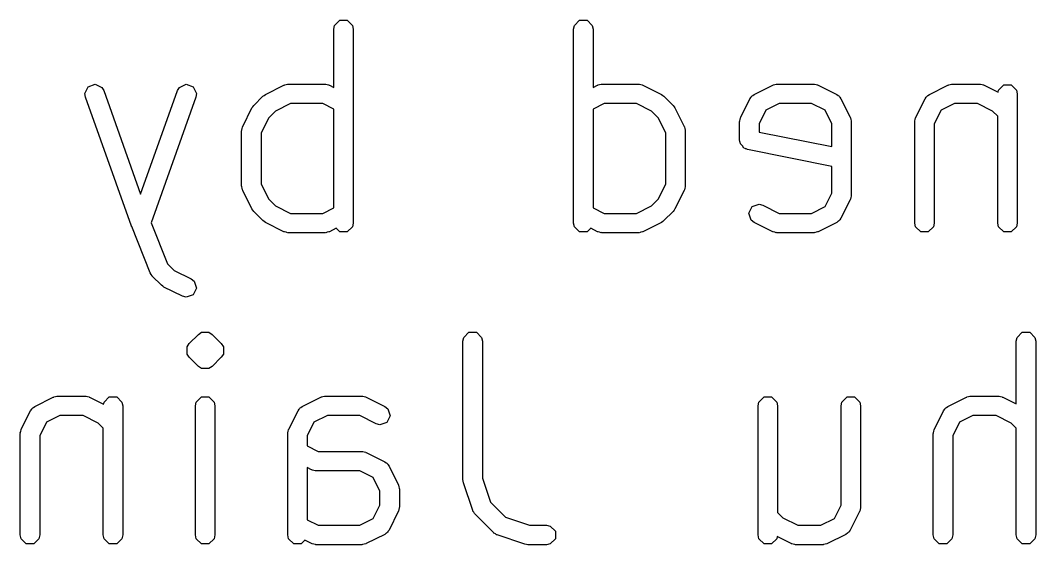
# Model space of a CAD drawing. Extents: x 104 to 228, y -134 to -58.
# Drawn here: x 171.56 to 176.8, y -120.17 to -117.47 of the extents above; entities that cross this region are included whole.
import ezdxf

# ---------------------------------------------------------------- set-up
doc = ezdxf.new("R2010")
doc.units = 0
doc.layers.add('BLACK', color=7, linetype='CONTINUOUS')

msp = doc.modelspace()

# ---------------------------------------------------------------- linework, layer by layer
at = {"layer": 'BLACK', "linetype": 'CONTINUOUS'}
for p, q in [((173.178015, -117.493341), (173.205075, -117.466281)), ((173.205075, -117.466281), (173.243343, -117.466281)), ((173.243343, -117.466281), (173.270403, -117.493341)), ((174.416111, -117.493341), (174.443171, -117.466281)), ((174.443171, -117.466281), (174.481439, -117.466281)), ((174.481439, -117.466281), (174.508499, -117.493341)), ((173.174209, -117.512475), (173.178015, -117.493341)), ((173.174209, -117.812525), (173.174209, -117.512475)), ((173.270403, -117.493341), (173.274209, -117.512475)), ((173.274209, -117.512475), (173.274209, -118.512475)), ((174.412305, -117.512475), (174.416111, -117.493341)), ((174.412305, -118.512475), (174.412305, -117.512475)), ((174.508499, -117.493341), (174.512305, -117.512475)), ((174.512305, -117.512475), (174.512305, -117.812525)), ((171.904939, -117.808741), (171.940978, -117.79587)), ((171.940978, -117.79587), (171.975562, -117.812252)), ((172.377618, -117.812252), (172.412202, -117.79587)), ((172.412202, -117.79587), (172.448241, -117.808741)), ((172.820896, -117.848706), (172.916134, -117.801087)), ((172.916134, -117.801087), (172.918549, -117.800425)), ((172.918549, -117.800425), (172.919361, -117.799614)), ((172.919361, -117.799614), (172.927222, -117.79805)), ((172.927222, -117.79805), (172.93495, -117.795934)), ((172.93495, -117.795934), (172.936038, -117.796296)), ((172.936038, -117.796296), (172.938495, -117.795808)), ((172.938495, -117.795808), (173.128971, -117.795808)), ((173.128971, -117.795808), (173.131427, -117.796296)), ((173.131427, -117.796296), (173.132516, -117.795934)), ((173.132516, -117.795934), (173.140243, -117.79805)), ((173.140243, -117.79805), (173.148105, -117.799614)), ((173.148105, -117.799614), (173.148916, -117.800425)), ((173.148916, -117.800425), (173.151332, -117.801087)), ((173.151332, -117.801087), (173.174209, -117.812525)), ((174.512305, -117.812525), (174.535182, -117.801087)), ((174.535182, -117.801087), (174.537597, -117.800425)), ((174.537597, -117.800425), (174.538409, -117.799614)), ((174.538409, -117.799614), (174.54627, -117.79805)), ((174.54627, -117.79805), (174.553998, -117.795934)), ((174.553998, -117.795934), (174.555086, -117.796296)), ((174.555086, -117.796296), (174.557543, -117.795808)), ((174.557543, -117.795808), (174.748019, -117.795808)), ((174.748019, -117.795808), (174.750475, -117.796296)), ((174.750475, -117.796296), (174.751564, -117.795934)), ((174.751564, -117.795934), (174.759291, -117.79805)), ((174.759291, -117.79805), (174.767153, -117.799614)), ((174.767153, -117.799614), (174.767964, -117.800425)), ((174.767964, -117.800425), (174.77038, -117.801087)), ((174.77038, -117.801087), (174.865617, -117.848705)), ((175.344706, -117.848706), (175.439944, -117.801087)), ((175.439944, -117.801087), (175.442359, -117.800425)), ((175.442359, -117.800425), (175.443171, -117.799614)), ((175.443171, -117.799614), (175.451032, -117.79805)), ((175.451032, -117.79805), (175.45876, -117.795934)), ((175.45876, -117.795934), (175.459848, -117.796296)), ((175.459848, -117.796296), (175.462305, -117.795808)), ((175.462305, -117.795808), (175.652781, -117.795808)), ((175.652781, -117.795808), (175.655237, -117.796296)), ((175.655237, -117.796296), (175.656326, -117.795934)), ((175.656326, -117.795934), (175.664053, -117.79805)), ((175.664053, -117.79805), (175.671915, -117.799614)), ((175.671915, -117.799614), (175.672726, -117.800425)), ((175.672726, -117.800425), (175.675142, -117.801087)), ((175.675142, -117.801087), (175.770379, -117.848705)), ((176.249468, -117.848706), (176.344706, -117.801087)), ((176.344706, -117.801087), (176.347121, -117.800425)), ((176.347121, -117.800425), (176.347933, -117.799614)), ((176.347933, -117.799614), (176.355794, -117.79805)), ((176.355794, -117.79805), (176.363522, -117.795934)), ((176.363522, -117.795934), (176.36461, -117.796296)), ((176.36461, -117.796296), (176.367067, -117.795808)), ((176.367067, -117.795808), (176.509924, -117.795808)), ((176.509924, -117.795808), (176.51238, -117.796296)), ((176.51238, -117.796296), (176.513469, -117.795934)), ((176.513469, -117.795934), (176.521196, -117.79805)), ((176.521196, -117.79805), (176.529058, -117.799614)), ((176.529058, -117.799614), (176.529869, -117.800425)), ((176.529869, -117.800425), (176.532285, -117.801087)), ((176.532285, -117.801087), (176.604494, -117.837191)), ((176.606587, -117.826674), (176.633647, -117.799614)), ((176.633647, -117.799614), (176.671915, -117.799614)), ((176.671915, -117.799614), (176.698975, -117.826674)), ((171.888557, -117.843325), (171.904939, -117.808741)), ((171.891408, -117.862625), (171.888557, -117.843325)), ((171.975562, -117.812252), (171.985582, -117.828991)), ((171.985582, -117.828991), (172.17659, -118.363814)), ((172.17659, -118.363814), (172.367598, -117.828991)), ((172.367598, -117.828991), (172.377618, -117.812252)), ((172.448241, -117.808741), (172.464623, -117.843326)), ((172.464623, -117.843326), (172.461772, -117.862625)), ((172.760283, -117.905691), (172.807901, -117.858072)), ((172.807901, -117.858072), (172.814567, -117.853617)), ((172.814567, -117.853617), (172.820896, -117.848706)), ((174.865617, -117.848705), (174.87195, -117.85362)), ((174.87195, -117.85362), (174.878612, -117.858072)), ((174.878612, -117.858072), (174.926231, -117.90569)), ((175.329294, -117.860667), (175.332117, -117.858475)), ((175.332117, -117.858475), (175.334307, -117.855655)), ((175.334307, -117.855655), (175.33684, -117.85481)), ((175.33684, -117.85481), (175.344706, -117.848706)), ((175.770379, -117.848705), (175.778243, -117.854808)), ((175.778243, -117.854808), (175.780779, -117.855654)), ((175.780779, -117.855654), (175.78297, -117.858477)), ((175.78297, -117.858477), (175.785791, -117.860667)), ((176.234056, -117.860667), (176.236879, -117.858475)), ((176.236879, -117.858475), (176.239069, -117.855655)), ((176.239069, -117.855655), (176.241602, -117.85481)), ((176.241602, -117.85481), (176.249468, -117.848706)), ((176.604494, -117.837191), (176.606587, -117.826674)), ((176.698975, -117.826674), (176.702781, -117.845808)), ((176.702781, -117.845808), (176.702781, -118.512475)), ((172.129503, -118.529292), (171.891408, -117.862625)), ((172.461772, -117.862625), (172.230041, -118.511472)), ((172.755831, -117.912352), (172.760283, -117.905691)), ((172.950299, -117.895808), (172.872875, -117.934519)), ((173.117168, -117.895808), (172.950299, -117.895808)), ((173.174209, -117.924328), (173.117168, -117.895808)), ((174.569347, -117.895808), (174.512305, -117.924328)), ((174.736216, -117.895808), (174.569347, -117.895808)), ((174.813639, -117.934519), (174.736216, -117.895808)), ((174.926231, -117.90569), (174.930685, -117.912356)), ((175.274727, -117.966304), (175.322345, -117.871067)), ((175.322345, -117.871067), (175.328448, -117.863202)), ((175.328448, -117.863202), (175.329294, -117.860667)), ((175.474109, -117.895808), (175.404334, -117.930694)), ((175.640978, -117.895808), (175.474109, -117.895808)), ((175.710751, -117.930694), (175.640978, -117.895808)), ((175.785791, -117.860667), (175.786635, -117.8632)), ((175.786635, -117.8632), (175.79274, -117.871066)), ((175.79274, -117.871066), (175.840359, -117.966304)), ((176.179489, -117.966304), (176.227107, -117.871067)), ((176.227107, -117.871067), (176.23321, -117.863202)), ((176.23321, -117.863202), (176.234056, -117.860667)), ((176.378871, -117.895808), (176.309096, -117.930694)), ((176.498121, -117.895808), (176.378871, -117.895808)), ((176.575544, -117.934519), (176.498121, -117.895808)), ((172.703298, -118.013923), (172.750916, -117.918686)), ((172.750916, -117.918686), (172.755831, -117.912352)), ((172.872875, -117.934519), (172.83673, -117.970663)), ((173.174209, -118.433954), (173.174209, -117.924328)), ((174.512305, -117.924328), (174.512305, -118.433954)), ((174.849783, -117.970664), (174.813639, -117.934519)), ((174.930685, -117.912356), (174.935597, -117.918685)), ((174.935597, -117.918685), (174.983216, -118.013923)), ((175.404334, -117.930694), (175.369448, -118.000468)), ((175.745638, -118.000468), (175.710751, -117.930694)), ((176.309096, -117.930694), (176.27421, -118.000468)), ((176.602781, -117.961756), (176.575544, -117.934519)), ((176.602781, -118.512475), (176.602781, -117.961756)), ((172.701825, -118.01715), (172.702636, -118.016338)), ((172.702636, -118.016338), (172.703298, -118.013923)), ((172.83673, -117.970663), (172.798019, -118.048087)), ((174.888495, -118.048087), (174.849783, -117.970664)), ((174.983216, -118.013923), (174.983877, -118.016338)), ((174.983877, -118.016338), (174.984689, -118.01715)), ((175.269448, -117.988665), (175.269936, -117.986208)), ((175.269448, -118.083903), (175.269448, -117.988665)), ((175.269574, -117.98512), (175.27169, -117.977392)), ((175.269936, -117.986208), (175.269574, -117.98512)), ((175.27169, -117.977392), (175.273254, -117.969531)), ((175.273254, -117.969531), (175.274065, -117.968719)), ((175.274065, -117.968719), (175.274727, -117.966304)), ((175.369448, -118.000468), (175.369448, -118.042912)), ((175.745638, -118.11815), (175.745638, -118.000468)), ((175.840359, -117.966304), (175.84102, -117.968719)), ((175.84102, -117.968719), (175.841832, -117.969531)), ((175.841832, -117.969531), (175.843395, -117.977392)), ((175.843395, -117.977392), (175.845512, -117.98512)), ((175.845512, -117.98512), (175.845149, -117.986208)), ((175.845149, -117.986208), (175.845638, -117.988665)), ((175.845638, -117.988665), (175.845638, -118.369617)), ((176.17421, -117.988665), (176.174698, -117.986208)), ((176.17421, -118.512475), (176.17421, -117.988665)), ((176.174336, -117.98512), (176.176452, -117.977392)), ((176.174698, -117.986208), (176.174336, -117.98512)), ((176.176452, -117.977392), (176.178016, -117.969531)), ((176.178016, -117.969531), (176.178827, -117.968719)), ((176.178827, -117.968719), (176.179489, -117.966304)), ((176.27421, -118.000468), (176.27421, -118.512475)), ((172.698019, -118.036284), (172.698507, -118.033827)), ((172.698019, -118.321998), (172.698019, -118.036284)), ((172.698145, -118.032739), (172.700261, -118.025011)), ((172.698507, -118.033827), (172.698145, -118.032739)), ((172.700261, -118.025011), (172.701825, -118.01715)), ((172.798019, -118.048087), (172.798019, -118.310195)), ((174.888495, -118.310194), (174.888495, -118.048087)), ((174.984689, -118.01715), (174.986252, -118.025011)), ((174.986252, -118.025011), (174.988369, -118.032739)), ((174.988369, -118.032739), (174.988006, -118.033827)), ((174.988006, -118.033827), (174.988495, -118.036284)), ((174.988495, -118.036284), (174.988495, -118.321998)), ((175.369448, -118.042912), (175.745638, -118.11815)), ((175.270889, -118.091151), (175.269448, -118.083903)), ((175.270399, -118.093606), (175.270889, -118.091151)), ((175.271794, -118.095699), (175.270399, -118.093606)), ((175.273254, -118.103037), (175.271794, -118.095699)), ((175.28355, -118.113333), (175.273254, -118.103037)), ((175.291626, -118.125447), (175.28355, -118.113333)), ((175.298534, -118.128317), (175.291626, -118.125447)), ((175.300314, -118.130097), (175.298534, -118.128317)), ((175.302818, -118.130097), (175.300314, -118.130097)), ((175.309642, -118.132932), (175.302818, -118.130097)), ((175.745638, -118.220131), (175.309642, -118.132932)), ((175.745638, -118.357813), (175.745638, -118.220131)), ((172.698507, -118.324454), (172.698019, -118.321998)), ((172.698145, -118.325543), (172.698507, -118.324454)), ((172.700261, -118.33327), (172.698145, -118.325543)), ((172.798019, -118.310195), (172.83673, -118.387617)), ((174.849783, -118.387617), (174.888495, -118.310194)), ((174.988369, -118.325543), (174.986252, -118.33327)), ((174.988495, -118.321998), (174.988006, -118.324454)), ((174.988006, -118.324454), (174.988369, -118.325543)), ((172.701825, -118.341132), (172.700261, -118.33327)), ((172.702636, -118.341943), (172.701825, -118.341132)), ((172.703298, -118.344359), (172.702636, -118.341943)), ((172.750916, -118.439596), (172.703298, -118.344359)), ((174.983216, -118.344359), (174.935597, -118.439597)), ((174.983877, -118.341943), (174.983216, -118.344359)), ((174.984689, -118.341132), (174.983877, -118.341943)), ((174.986252, -118.33327), (174.984689, -118.341132)), ((175.710751, -118.427588), (175.745638, -118.357813)), ((175.843395, -118.380889), (175.841832, -118.388751)), ((175.845512, -118.373162), (175.843395, -118.380889)), ((175.845638, -118.369617), (175.845149, -118.372073)), ((175.845149, -118.372073), (175.845512, -118.373162)), ((172.83673, -118.387617), (172.872876, -118.423764)), ((172.872876, -118.423764), (172.950299, -118.462475)), ((173.117168, -118.462475), (173.174209, -118.433954)), ((174.512305, -118.433954), (174.569347, -118.462475)), ((174.736216, -118.462475), (174.813637, -118.423764)), ((174.813637, -118.423764), (174.849783, -118.387617)), ((175.317193, -118.461311), (175.334307, -118.427083)), ((175.334307, -118.427083), (175.370612, -118.414982)), ((175.370612, -118.414982), (175.389428, -118.420135)), ((175.389428, -118.420135), (175.474109, -118.462475)), ((175.640978, -118.462475), (175.710751, -118.427588)), ((175.840359, -118.391978), (175.79274, -118.487216)), ((175.84102, -118.389562), (175.840359, -118.391978)), ((175.841832, -118.388751), (175.84102, -118.389562)), ((172.755827, -118.445924), (172.750916, -118.439596)), ((172.760282, -118.452591), (172.755827, -118.445924)), ((172.807901, -118.500211), (172.760282, -118.452591)), ((172.950299, -118.462475), (173.117168, -118.462475)), ((174.569347, -118.462475), (174.736216, -118.462475)), ((174.926232, -118.452591), (174.878613, -118.500211)), ((174.930685, -118.445925), (174.926232, -118.452591)), ((174.935597, -118.439597), (174.930685, -118.445925)), ((175.329294, -118.497616), (175.317193, -118.461311)), ((175.474109, -118.462475), (175.640978, -118.462475)), ((175.79274, -118.487216), (175.786636, -118.495081)), ((172.129991, -118.530108), (172.129503, -118.529292)), ((172.130166, -118.531045), (172.129991, -118.530108)), ((172.225404, -118.769139), (172.130166, -118.531045)), ((172.230041, -118.511472), (172.314441, -118.722473)), ((172.814567, -118.504665), (172.807901, -118.500211)), ((172.820896, -118.509577), (172.814567, -118.504665)), ((172.916134, -118.557196), (172.820896, -118.509577)), ((173.186178, -118.539772), (173.151332, -118.557196)), ((173.205075, -118.558669), (173.186178, -118.539772)), ((173.270403, -118.531609), (173.243343, -118.558669)), ((173.274209, -118.512475), (173.270403, -118.531609)), ((174.416111, -118.531609), (174.412305, -118.512475)), ((174.443171, -118.558669), (174.416111, -118.531609)), ((174.500335, -118.539772), (174.481439, -118.558669)), ((174.535182, -118.557196), (174.500335, -118.539772)), ((174.865617, -118.509578), (174.77038, -118.557196)), ((174.871944, -118.504667), (174.865617, -118.509578)), ((174.878613, -118.500211), (174.871944, -118.504667)), ((175.344706, -118.509577), (175.329294, -118.497616)), ((175.439944, -118.557196), (175.344706, -118.509577)), ((175.770379, -118.509578), (175.675142, -118.557196)), ((175.778245, -118.503472), (175.770379, -118.509578)), ((175.780779, -118.502628), (175.778245, -118.503472)), ((175.782968, -118.499806), (175.780779, -118.502628)), ((175.785791, -118.497616), (175.782968, -118.499806)), ((175.786636, -118.495081), (175.785791, -118.497616)), ((176.178016, -118.531609), (176.17421, -118.512475)), ((176.205076, -118.558669), (176.178016, -118.531609)), ((176.270404, -118.531609), (176.243344, -118.558669)), ((176.27421, -118.512475), (176.270404, -118.531609)), ((176.606587, -118.531609), (176.602781, -118.512475)), ((176.633647, -118.558669), (176.606587, -118.531609)), ((176.698975, -118.531609), (176.671915, -118.558669)), ((176.702781, -118.512475), (176.698975, -118.531609)), ((172.918549, -118.557857), (172.916134, -118.557196)), ((172.919361, -118.558669), (172.918549, -118.557857)), ((172.927222, -118.560232), (172.919361, -118.558669)), ((172.93495, -118.562349), (172.927222, -118.560232)), ((172.936038, -118.561986), (172.93495, -118.562349)), ((172.938495, -118.562475), (172.936038, -118.561986)), ((173.128971, -118.562475), (172.938495, -118.562475)), ((173.131427, -118.561986), (173.128971, -118.562475)), ((173.132516, -118.562349), (173.131427, -118.561986)), ((173.140243, -118.560232), (173.132516, -118.562349)), ((173.148105, -118.558669), (173.140243, -118.560232)), ((173.148916, -118.557857), (173.148105, -118.558669)), ((173.151332, -118.557196), (173.148916, -118.557857)), ((173.243343, -118.558669), (173.205075, -118.558669)), ((174.481439, -118.558669), (174.443171, -118.558669)), ((174.537597, -118.557857), (174.535182, -118.557196)), ((174.538409, -118.558669), (174.537597, -118.557857)), ((174.54627, -118.560232), (174.538409, -118.558669)), ((174.553998, -118.562349), (174.54627, -118.560232)), ((174.555086, -118.561986), (174.553998, -118.562349)), ((174.557543, -118.562475), (174.555086, -118.561986)), ((174.748019, -118.562475), (174.557543, -118.562475)), ((174.750475, -118.561986), (174.748019, -118.562475)), ((174.751564, -118.562349), (174.750475, -118.561986)), ((174.759291, -118.560232), (174.751564, -118.562349)), ((174.767153, -118.558669), (174.759291, -118.560232)), ((174.767964, -118.557857), (174.767153, -118.558669)), ((174.77038, -118.557196), (174.767964, -118.557857)), ((175.442359, -118.557857), (175.439944, -118.557196)), ((175.443171, -118.558669), (175.442359, -118.557857)), ((175.451032, -118.560232), (175.443171, -118.558669)), ((175.45876, -118.562349), (175.451032, -118.560232)), ((175.459848, -118.561986), (175.45876, -118.562349)), ((175.462305, -118.562475), (175.459848, -118.561986)), ((175.652781, -118.562475), (175.462305, -118.562475)), ((175.655237, -118.561986), (175.652781, -118.562475)), ((175.656326, -118.562349), (175.655237, -118.561986)), ((175.664053, -118.560232), (175.656326, -118.562349)), ((175.671915, -118.558669), (175.664053, -118.560232)), ((175.672726, -118.557857), (175.671915, -118.558669)), ((175.675142, -118.557196), (175.672726, -118.557857)), ((176.243344, -118.558669), (176.205076, -118.558669)), ((176.671915, -118.558669), (176.633647, -118.558669)), ((172.314441, -118.722473), (172.349065, -118.757096)), ((172.225634, -118.769492), (172.225404, -118.769139)), ((172.225634, -118.769704), (172.225634, -118.769492)), ((172.230882, -118.777558), (172.225634, -118.769704)), ((172.236044, -118.785491), (172.230882, -118.777558)), ((172.236238, -118.785574), (172.236044, -118.785491)), ((172.236473, -118.785925), (172.236238, -118.785574)), ((172.284091, -118.833544), (172.236473, -118.785925)), ((172.349065, -118.757096), (172.437045, -118.801086)), ((172.437045, -118.801086), (172.452457, -118.813048)), ((172.290757, -118.837998), (172.284091, -118.833544)), ((172.297086, -118.84291), (172.290757, -118.837998)), ((172.392324, -118.890529), (172.297086, -118.84291)), ((172.464559, -118.849352), (172.447445, -118.88358)), ((172.452457, -118.813048), (172.464559, -118.849352)), ((172.41114, -118.895682), (172.392324, -118.890529)), ((172.447445, -118.88358), (172.41114, -118.895682)), ((172.426949, -119.134683), (172.474567, -119.087064)), ((172.474567, -119.087064), (172.490788, -119.076225)), ((172.490788, -119.076225), (172.529057, -119.076225)), ((172.529057, -119.076225), (172.545278, -119.087064)), ((172.545278, -119.087064), (172.592897, -119.134682)), ((173.840876, -119.122419), (173.844682, -119.103285)), ((173.844682, -119.103285), (173.871742, -119.076225)), ((173.871742, -119.076225), (173.91001, -119.076225)), ((173.91001, -119.076225), (173.93707, -119.103285)), ((173.93707, -119.103285), (173.940876, -119.122419)), ((176.698019, -119.122419), (176.701825, -119.103285)), ((176.701825, -119.103285), (176.728885, -119.076225)), ((176.728885, -119.076225), (176.767153, -119.076225)), ((176.767153, -119.076225), (176.794213, -119.103285)), ((176.794213, -119.103285), (176.798019, -119.122419)), ((172.41611, -119.150904), (172.416111, -119.150903)), ((172.41611, -119.189172), (172.41611, -119.150904)), ((172.416111, -119.150903), (172.426949, -119.134683)), ((172.592897, -119.134682), (172.603736, -119.150903)), ((172.603736, -119.150903), (172.603736, -119.150904)), ((172.603736, -119.150904), (172.603736, -119.189173)), ((173.840876, -119.836704), (173.840876, -119.122419)), ((173.940876, -119.122419), (173.940876, -119.82859)), ((176.698019, -119.446278), (176.698019, -119.122419)), ((176.798019, -119.122419), (176.798019, -120.122419)), ((172.426949, -119.205393), (172.41611, -119.189172)), ((172.474567, -119.253012), (172.426949, -119.205393)), ((172.592897, -119.205394), (172.545278, -119.253012)), ((172.603736, -119.189173), (172.592897, -119.205394)), ((172.490788, -119.263851), (172.474567, -119.253012)), ((172.490789, -119.263851), (172.490788, -119.263851)), ((172.529057, -119.263851), (172.490789, -119.263851)), ((172.545278, -119.253012), (172.529057, -119.263851)), ((171.63042, -119.45865), (171.725658, -119.411031)), ((171.725658, -119.411031), (171.728073, -119.410369)), ((171.728073, -119.410369), (171.728885, -119.409558)), ((171.728885, -119.409558), (171.736746, -119.407994)), ((171.736746, -119.407994), (171.744474, -119.405878)), ((171.744474, -119.405878), (171.745562, -119.40624)), ((171.745562, -119.40624), (171.748019, -119.405752)), ((171.748019, -119.405752), (171.890876, -119.405752)), ((171.890876, -119.405752), (171.893332, -119.40624)), ((171.893332, -119.40624), (171.894421, -119.405878)), ((171.894421, -119.405878), (171.902148, -119.407994)), ((171.902148, -119.407994), (171.91001, -119.409558)), ((171.91001, -119.409558), (171.910821, -119.410369)), ((171.910821, -119.410369), (171.913237, -119.411031)), ((171.913237, -119.411031), (171.985446, -119.447135)), ((171.987539, -119.436618), (172.014599, -119.409558)), ((172.014599, -119.409558), (172.052867, -119.409558)), ((172.052867, -119.409558), (172.079927, -119.436618)), ((172.463729, -119.436618), (172.490789, -119.409558)), ((172.490789, -119.409558), (172.529057, -119.409558)), ((172.529057, -119.409558), (172.556117, -119.436618)), ((173.011372, -119.45865), (173.10661, -119.411031)), ((173.10661, -119.411031), (173.109025, -119.410369)), ((173.109025, -119.410369), (173.109837, -119.409558)), ((173.109837, -119.409558), (173.117698, -119.407994)), ((173.117698, -119.407994), (173.125426, -119.405878)), ((173.125426, -119.405878), (173.126514, -119.40624)), ((173.126514, -119.40624), (173.128971, -119.405752)), ((173.128971, -119.405752), (173.319447, -119.405752)), ((173.319447, -119.405752), (173.321903, -119.40624)), ((173.321903, -119.40624), (173.322992, -119.405878)), ((173.322992, -119.405878), (173.330719, -119.407994)), ((173.330719, -119.407994), (173.338581, -119.409558)), ((173.338581, -119.409558), (173.339392, -119.410369)), ((173.339392, -119.410369), (173.341808, -119.411031)), ((173.341808, -119.411031), (173.437045, -119.458649)), ((175.368492, -119.436618), (175.395552, -119.409558)), ((175.395552, -119.409558), (175.43382, -119.409558)), ((175.43382, -119.409558), (175.46088, -119.436618)), ((175.797063, -119.436618), (175.824123, -119.409558)), ((175.824123, -119.409558), (175.862391, -119.409558)), ((175.862391, -119.409558), (175.889451, -119.436618)), ((176.344706, -119.45865), (176.439944, -119.411031)), ((176.439944, -119.411031), (176.442359, -119.410369)), ((176.442359, -119.410369), (176.443171, -119.409558)), ((176.443171, -119.409558), (176.451032, -119.407994)), ((176.451032, -119.407994), (176.45876, -119.405878)), ((176.45876, -119.405878), (176.459848, -119.40624)), ((176.459848, -119.40624), (176.462305, -119.405752)), ((176.462305, -119.405752), (176.605162, -119.405752)), ((176.605162, -119.405752), (176.607618, -119.40624)), ((176.607618, -119.40624), (176.608707, -119.405878)), ((176.608707, -119.405878), (176.616434, -119.407994)), ((176.616434, -119.407994), (176.624296, -119.409558)), ((176.624296, -119.409558), (176.625107, -119.410369)), ((176.625107, -119.410369), (176.627523, -119.411031)), ((176.627523, -119.411031), (176.698019, -119.446278)), ((171.560441, -119.576248), (171.608059, -119.481011)), ((171.608059, -119.481011), (171.614162, -119.473146)), ((171.614162, -119.473146), (171.615008, -119.470611)), ((171.615008, -119.470611), (171.617831, -119.468419)), ((171.617831, -119.468419), (171.620021, -119.465599)), ((171.620021, -119.465599), (171.622554, -119.464754)), ((171.622554, -119.464754), (171.63042, -119.45865)), ((171.985446, -119.447135), (171.987539, -119.436618)), ((172.079927, -119.436618), (172.083733, -119.455752)), ((172.083733, -119.455752), (172.083733, -120.122419)), ((172.459923, -119.455752), (172.463729, -119.436618)), ((172.459923, -120.122419), (172.459923, -119.455752)), ((172.556117, -119.436618), (172.559923, -119.455752)), ((172.559923, -119.455752), (172.559923, -120.122419)), ((172.941393, -119.576248), (172.989011, -119.481011)), ((172.989011, -119.481011), (172.995114, -119.473146)), ((172.995114, -119.473146), (172.99596, -119.470611)), ((172.99596, -119.470611), (172.998783, -119.468419)), ((172.998783, -119.468419), (173.000973, -119.465599)), ((173.000973, -119.465599), (173.003506, -119.464754)), ((173.003506, -119.464754), (173.011372, -119.45865)), ((173.437045, -119.458649), (173.452457, -119.470611)), ((173.452457, -119.470611), (173.464559, -119.506915)), ((175.364686, -119.455752), (175.368492, -119.436618)), ((175.364686, -120.122419), (175.364686, -119.455752)), ((175.46088, -119.436618), (175.464686, -119.455752)), ((175.464686, -119.455752), (175.464686, -120.006469)), ((175.793257, -119.455752), (175.797063, -119.436618)), ((175.793257, -119.967757), (175.793257, -119.455752)), ((175.889451, -119.436618), (175.893257, -119.455752)), ((175.893257, -119.455752), (175.893257, -119.979561)), ((176.274727, -119.576248), (176.322345, -119.481011)), ((176.322345, -119.481011), (176.328448, -119.473146)), ((176.328448, -119.473146), (176.329294, -119.470611)), ((176.329294, -119.470611), (176.332117, -119.468419)), ((176.332117, -119.468419), (176.334307, -119.465599)), ((176.334307, -119.465599), (176.33684, -119.464754)), ((176.33684, -119.464754), (176.344706, -119.45865)), ((171.759823, -119.505752), (171.690048, -119.540638)), ((171.879073, -119.505752), (171.759823, -119.505752)), ((171.956496, -119.544463), (171.879073, -119.505752)), ((173.140775, -119.505752), (173.071, -119.540638)), ((173.307644, -119.505752), (173.140775, -119.505752)), ((173.392324, -119.548092), (173.307644, -119.505752)), ((173.464559, -119.506915), (173.447445, -119.541143)), ((176.474109, -119.505752), (176.404334, -119.540638)), ((176.593359, -119.505752), (176.474109, -119.505752)), ((176.670782, -119.544463), (176.593359, -119.505752)), ((171.555288, -119.595064), (171.557404, -119.587336)), ((171.557404, -119.587336), (171.558968, -119.579475)), ((171.558968, -119.579475), (171.559779, -119.578663)), ((171.559779, -119.578663), (171.560441, -119.576248)), ((171.690048, -119.540638), (171.655162, -119.610412)), ((171.983733, -119.5717), (171.956496, -119.544463)), ((171.983733, -120.122419), (171.983733, -119.5717)), ((172.93624, -119.595064), (172.938356, -119.587336)), ((172.938356, -119.587336), (172.93992, -119.579475)), ((172.93992, -119.579475), (172.940731, -119.578663)), ((172.940731, -119.578663), (172.941393, -119.576248)), ((173.071, -119.540638), (173.036114, -119.610412)), ((173.41114, -119.553245), (173.392324, -119.548092)), ((173.447445, -119.541143), (173.41114, -119.553245)), ((176.269574, -119.595064), (176.27169, -119.587336)), ((176.27169, -119.587336), (176.273254, -119.579475)), ((176.273254, -119.579475), (176.274065, -119.578663)), ((176.274065, -119.578663), (176.274727, -119.576248)), ((176.404334, -119.540638), (176.369448, -119.610412)), ((176.698019, -119.5717), (176.670782, -119.544463)), ((176.698019, -120.122419), (176.698019, -119.5717)), ((171.555162, -119.598609), (171.55565, -119.596152)), ((171.555162, -120.122419), (171.555162, -119.598609)), ((171.55565, -119.596152), (171.555288, -119.595064)), ((171.655162, -119.610412), (171.655162, -120.122419)), ((172.936114, -119.598609), (172.936602, -119.596152)), ((172.936114, -120.122419), (172.936114, -119.598609)), ((172.936602, -119.596152), (172.93624, -119.595064)), ((173.036114, -119.610412), (173.036114, -119.662945)), ((176.269448, -119.598609), (176.269936, -119.596152)), ((176.269448, -120.122419), (176.269448, -119.598609)), ((176.269936, -119.596152), (176.269574, -119.595064)), ((176.369448, -119.610412), (176.369448, -120.122419)), ((173.036114, -119.662945), (173.093156, -119.691466)), ((173.093156, -119.691466), (173.319447, -119.691466)), ((173.319447, -119.691466), (173.321903, -119.691954)), ((173.321903, -119.691954), (173.322992, -119.691592)), ((173.322992, -119.691592), (173.330719, -119.693708)), ((173.330719, -119.693708), (173.338581, -119.695272)), ((173.338581, -119.695272), (173.339392, -119.696083)), ((173.339392, -119.696083), (173.341808, -119.696745)), ((173.341808, -119.696745), (173.437045, -119.744363)), ((173.437045, -119.744363), (173.444909, -119.750466)), ((173.058991, -119.786187), (173.036114, -119.774748)), ((173.036114, -119.774748), (173.036114, -120.043898)), ((173.061406, -119.786848), (173.058991, -119.786187)), ((173.062218, -119.78766), (173.061406, -119.786848)), ((173.070079, -119.789223), (173.062218, -119.78766)), ((173.077807, -119.79134), (173.070079, -119.789223)), ((173.078895, -119.790977), (173.077807, -119.79134)), ((173.081352, -119.791466), (173.078895, -119.790977)), ((173.307644, -119.791466), (173.081352, -119.791466)), ((173.377417, -119.826352), (173.307644, -119.791466)), ((173.444909, -119.750466), (173.447445, -119.751312)), ((173.447445, -119.751312), (173.449636, -119.754135)), ((173.449636, -119.754135), (173.452457, -119.756325)), ((173.452457, -119.756325), (173.453301, -119.758858)), ((173.453301, -119.758858), (173.459406, -119.766724)), ((173.459406, -119.766724), (173.507025, -119.861962)), ((173.412304, -119.896126), (173.377417, -119.826352)), ((173.842439, -119.844566), (173.840876, -119.836704)), ((173.843442, -119.852515), (173.842439, -119.844566)), ((173.940876, -119.82859), (173.982196, -119.952551)), ((173.412304, -119.967757), (173.412304, -119.896126)), ((173.507025, -119.861962), (173.507686, -119.864377)), ((173.507686, -119.864377), (173.508498, -119.865189)), ((173.508498, -119.865189), (173.510061, -119.87305)), ((173.510061, -119.87305), (173.512178, -119.880778)), ((173.512178, -119.880778), (173.511815, -119.881866)), ((173.511815, -119.881866), (173.512304, -119.884323)), ((173.512304, -119.884323), (173.512304, -119.979561)), ((173.891061, -119.995372), (173.843442, -119.852515)), ((173.982196, -119.952551), (174.060743, -120.031099)), ((173.377417, -120.037532), (173.412304, -119.967757)), ((173.507025, -120.001922), (173.459406, -120.09716)), ((173.507686, -119.999506), (173.507025, -120.001922)), ((173.508498, -119.998695), (173.507686, -119.999506)), ((173.510061, -119.990833), (173.508498, -119.998695)), ((173.512178, -119.983106), (173.510061, -119.990833)), ((173.512304, -119.979561), (173.511815, -119.982017)), ((173.511815, -119.982017), (173.512178, -119.983106)), ((173.892301, -119.997547), (173.891061, -119.995372)), ((173.892301, -119.998695), (173.892301, -119.997547)), ((173.896756, -120.005363), (173.892301, -119.998695)), ((173.900722, -120.01232), (173.896756, -120.005363)), ((175.464686, -120.006469), (175.491924, -120.033708)), ((175.75837, -120.037532), (175.793257, -119.967757)), ((175.887978, -120.001922), (175.840359, -120.09716)), ((175.888639, -119.999506), (175.887978, -120.001922)), ((175.889451, -119.998695), (175.888639, -119.999506)), ((175.891014, -119.990833), (175.889451, -119.998695)), ((175.893131, -119.983106), (175.891014, -119.990833)), ((175.893257, -119.979561), (175.892768, -119.982017)), ((175.892768, -119.982017), (175.893131, -119.983106)), ((173.036114, -120.043898), (173.093156, -120.072419)), ((173.307644, -120.072419), (173.377417, -120.037532)), ((173.901746, -120.012832), (173.900722, -120.01232)), ((173.903139, -120.014916), (173.901746, -120.012832)), ((173.998378, -120.110155), (173.903139, -120.014916)), ((174.060743, -120.031099), (174.184703, -120.072419)), ((175.491924, -120.033708), (175.569347, -120.072419)), ((175.688597, -120.072419), (175.75837, -120.037532)), ((173.093156, -120.072419), (173.307644, -120.072419)), ((173.444911, -120.113416), (173.437045, -120.119522)), ((173.447445, -120.112572), (173.444911, -120.113416)), ((173.449634, -120.10975), (173.447445, -120.112572)), ((173.452457, -120.10756), (173.449634, -120.10975)), ((173.453302, -120.105025), (173.452457, -120.10756)), ((173.459406, -120.09716), (173.453302, -120.105025)), ((174.000459, -120.111545), (173.998378, -120.110155)), ((174.000973, -120.112573), (174.000459, -120.111545)), ((174.007938, -120.116543), (174.000973, -120.112573)), ((174.184703, -120.072419), (174.271828, -120.072419)), ((174.271828, -120.072419), (174.290962, -120.076225)), ((174.290962, -120.076225), (174.318022, -120.103285)), ((174.318022, -120.103285), (174.318022, -120.141553)), ((175.569347, -120.072419), (175.688597, -120.072419)), ((175.825864, -120.113416), (175.817998, -120.119522)), ((175.828398, -120.112572), (175.825864, -120.113416)), ((175.830587, -120.10975), (175.828398, -120.112572)), ((175.83341, -120.10756), (175.830587, -120.10975)), ((175.834255, -120.105025), (175.83341, -120.10756)), ((175.840359, -120.09716), (175.834255, -120.105025)), ((171.558968, -120.141553), (171.555162, -120.122419)), ((171.586028, -120.168613), (171.558968, -120.141553)), ((171.651356, -120.141553), (171.624296, -120.168613)), ((171.655162, -120.122419), (171.651356, -120.141553)), ((171.987539, -120.141553), (171.983733, -120.122419)), ((172.014599, -120.168613), (171.987539, -120.141553)), ((172.079927, -120.141553), (172.052867, -120.168613)), ((172.083733, -120.122419), (172.079927, -120.141553)), ((172.463729, -120.141553), (172.459923, -120.122419)), ((172.490789, -120.168613), (172.463729, -120.141553)), ((172.556117, -120.141553), (172.529057, -120.168613)), ((172.559923, -120.122419), (172.556117, -120.141553)), ((172.93992, -120.141553), (172.936114, -120.122419)), ((172.96698, -120.168613), (172.93992, -120.141553)), ((173.024144, -120.149716), (173.005248, -120.168613)), ((173.058991, -120.16714), (173.024144, -120.149716)), ((173.437045, -120.119522), (173.341808, -120.16714)), ((174.014599, -120.120994), (174.007938, -120.116543)), ((174.015747, -120.120994), (174.014599, -120.120994)), ((174.017922, -120.122234), (174.015747, -120.120994)), ((174.160778, -120.169853), (174.017922, -120.122234)), ((174.318022, -120.141553), (174.290962, -120.168613)), ((175.368492, -120.141553), (175.364686, -120.122419)), ((175.395552, -120.168613), (175.368492, -120.141553)), ((175.46088, -120.141553), (175.43382, -120.168613)), ((175.462972, -120.131035), (175.46088, -120.141553)), ((175.535182, -120.16714), (175.462972, -120.131035)), ((175.817998, -120.119522), (175.722761, -120.16714)), ((176.273254, -120.141553), (176.269448, -120.122419)), ((176.300314, -120.168613), (176.273254, -120.141553)), ((176.365642, -120.141553), (176.338582, -120.168613)), ((176.369448, -120.122419), (176.365642, -120.141553)), ((176.701825, -120.141553), (176.698019, -120.122419)), ((176.728885, -120.168613), (176.701825, -120.141553)), ((176.794213, -120.141553), (176.767153, -120.168613)), ((176.798019, -120.122419), (176.794213, -120.141553)), ((171.624296, -120.168613), (171.586028, -120.168613)), ((172.052867, -120.168613), (172.014599, -120.168613)), ((172.529057, -120.168613), (172.490789, -120.168613)), ((173.005248, -120.168613), (172.96698, -120.168613)), ((173.061406, -120.167801), (173.058991, -120.16714)), ((173.062218, -120.168613), (173.061406, -120.167801)), ((173.070079, -120.170176), (173.062218, -120.168613)), ((173.077807, -120.172293), (173.070079, -120.170176)), ((173.078895, -120.17193), (173.077807, -120.172293)), ((173.081352, -120.172419), (173.078895, -120.17193)), ((173.319447, -120.172419), (173.081352, -120.172419)), ((173.321903, -120.17193), (173.319447, -120.172419)), ((173.322992, -120.172293), (173.321903, -120.17193)), ((173.330719, -120.170176), (173.322992, -120.172293)), ((173.338581, -120.168613), (173.330719, -120.170176)), ((173.339392, -120.167801), (173.338581, -120.168613)), ((173.341808, -120.16714), (173.339392, -120.167801)), ((174.168728, -120.170855), (174.160778, -120.169853)), ((174.17659, -120.172419), (174.168728, -120.170855)), ((174.271828, -120.172419), (174.17659, -120.172419)), ((174.290962, -120.168613), (174.271828, -120.172419)), ((175.43382, -120.168613), (175.395552, -120.168613)), ((175.537597, -120.167801), (175.535182, -120.16714)), ((175.538409, -120.168613), (175.537597, -120.167801)), ((175.54627, -120.170176), (175.538409, -120.168613)), ((175.553998, -120.172293), (175.54627, -120.170176)), ((175.555086, -120.17193), (175.553998, -120.172293)), ((175.557543, -120.172419), (175.555086, -120.17193)), ((175.7004, -120.172419), (175.557543, -120.172419)), ((175.702856, -120.17193), (175.7004, -120.172419)), ((175.703945, -120.172293), (175.702856, -120.17193)), ((175.711672, -120.170176), (175.703945, -120.172293)), ((175.719534, -120.168613), (175.711672, -120.170176)), ((175.720345, -120.167801), (175.719534, -120.168613)), ((175.722761, -120.16714), (175.720345, -120.167801)), ((176.338582, -120.168613), (176.300314, -120.168613)), ((176.767153, -120.168613), (176.728885, -120.168613))]:
    msp.add_line(p, q, dxfattribs=at)

doc.saveas('drawing.dxf')
